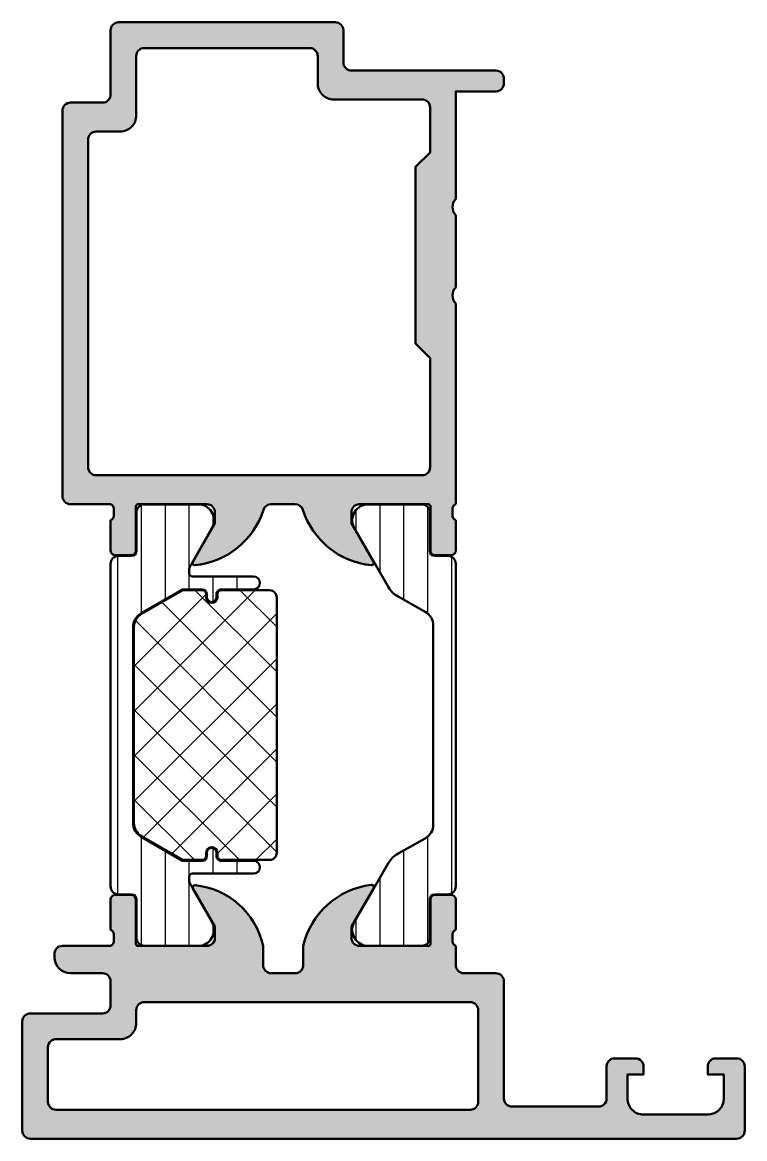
# Model space of a CAD drawing. Extents: x 0 to 45, y 0 to 69.5.
import ezdxf

# ---------------------------------------------------------------- set-up
doc = ezdxf.new("R2010")
doc.units = 0
for name, color, linetype, lineweight in [('0S-Alu contour', 7, 'Continuous', 50), ('0S-Alu hatch', 252, 'Continuous', 25), ('0S-Plastic contour', 254, 'Continuous', 50), ('0S-Plastic hatch', 253, 'Continuous', 25), ('0S-PT contour', 91, 'Continuous', 50), ('0S-PT hatch', 103, 'Continuous', 25)]:
    doc.layers.add(name, color=color, linetype=linetype, lineweight=lineweight)
pattern_1 = [(90, (0, 0), (-1.4859, 0), [])]

# ---------------------------------------------------------------- blocks, each defined once
blk = doc.blocks.new('375290__9865E9C8_375F_40E1_B4E3_807EBEF789C5_')
at = {"layer": '0S-Alu hatch'}
h = blk.add_hatch(color=256, dxfattribs=at)
edge = h.paths.add_edge_path()
edge.add_arc((2.999998642399042, 63.99999925951736), 0.5000005497479864, 90.00004933601139, 179.9999370056204)
edge.add_line((2.499998092651357, 63.99999980924764), (2.499998211860649, 39.9999990463257))
edge.add_arc((3.000003576417533, 40.0000044108826), 0.5000053645856628, 180.0006147265116, 269.9993852736579)
edge.add_line((2.999998211860642, 39.49999904632572), (5.499999999999992, 39.49999904632571))
edge.add_ellipse((5.421163553456951, 39.23247845433259), major_axis=(-0.2788950563274339, 0), ratio=1, start_angle=178.8354106259032, end_angle=253.5801235805082, ccw=False)
edge.add_line((5.700000999999995, 39.22681004633422), (5.700000999999993, 38.77321604633422))
edge.add_ellipse((5.42113290435683, 38.76755538685715), major_axis=(-0.2789255417371446, 0), ratio=1, start_angle=106.42459455535399, end_angle=181.1628700728897, ccw=False)
edge.add_line((5.499999999999993, 38.50001204633421), (5.499999999999992, 36.62000104632571))
edge.add_arc((5.799999999999997, 36.62000104632572), 0.3000000000000043, 180, 270.0000000000013)
edge.add_line((5.800000000000004, 36.32000104632572), (6.779974319042771, 36.32000104632572))
edge.add_arc((6.779974319042779, 36.62000104632573), 0.3000000000000114, 269.9999999999986, 360)
edge.add_line((7.07997431904279, 36.62000104632573), (7.079974319042783, 39.37999904632571))
edge.add_ellipse((7.19997431904278, 39.37999904632571), major_axis=(-0.1199999999999974, 0), ratio=1, start_angle=270, end_angle=360, ccw=False)
edge.add_line((7.19997431904278, 39.49999904632571), (11.5, 39.49999904632571))
edge.add_ellipse((11.5, 38.99999904632572), major_axis=(-0.4999999999999929, 0), ratio=1, start_angle=180, end_angle=270, ccw=False)
edge.add_line((11.99999999999999, 38.99999904632572), (11.99999999999999, 38.29999904632572))
edge.add_line((11.99999999999999, 38.29999904632572), (10.61850454237763, 35.90717872329814))
edge.add_arc((10.73811978464829, 35.838118830974), 0.1381197846482872, 150.0000000000039, 275.6225775507957)
edge.add_arc((10.26177675882616, 40.67660790817332), 4.999999999999815, 275.6225775507941, 342.2515836439306)
edge.add_ellipse((15.49999999999995, 38.99999904632556), major_axis=(-0.5000000000001577, 0), ratio=1, start_angle=269.9999999999977, end_angle=342.2515836439278, ccw=False)
edge.add_line((15.49999999999997, 39.49999904632572), (17, 39.49999904632571))
edge.add_ellipse((17.00000000000003, 38.99999904632547), major_axis=(-0.5000000000002416, 0), ratio=1, start_angle=197.7484163560735, end_angle=270.00000000000364, ccw=False)
edge.add_arc((22.23822324117382, 40.67660790817325), 4.999999999999735, 197.7484163560695, 264.3774224492059)
edge.add_arc((21.7618802153517, 35.83811883097402), 0.1381197846483025, 264.3774224492049, 389.9999999999982)
edge.add_line((21.88149545762237, 35.90717872329817), (20.49999999999998, 38.29999904632572))
edge.add_line((20.49999999999998, 38.29999904632572), (20.5, 38.99999904632571))
edge.add_ellipse((21.00000000000001, 38.99999904632571), major_axis=(-0.5000000000000142, 0), ratio=1, start_angle=269.9999999999996, end_angle=360, ccw=False)
edge.add_line((21.00000000000001, 39.49999904632573), (25.3000256809572, 39.49999904632571))
edge.add_ellipse((25.30002568095719, 39.3799990463257), major_axis=(-0.1200000000000116, 0), ratio=1, start_angle=180, end_angle=269.9999999999966, ccw=False)
edge.add_line((25.42002568095721, 39.37999904632571), (25.42002568095721, 36.62000104632571))
edge.add_arc((25.72002568095721, 36.62000104632571), 0.3000000000000007, 180, 270)
edge.add_line((25.72002568095721, 36.32000104632572), (26.7, 36.32000104632572))
edge.add_arc((26.69999999999999, 36.62000104632572), 0.3000000000000043, 270.0000000000007, 360)
edge.add_line((27, 36.62000104632572), (26.99999999999999, 38.50001204633422))
edge.add_ellipse((27.07886709564317, 38.76755538685717), major_axis=(-0.2789255417371599, 0), ratio=1, start_angle=-1.1628700728862214, end_angle=73.57540544464422, ccw=False)
edge.add_line((26.79999899999999, 38.77321604633423), (26.79999899999998, 39.22681004633423))
edge.add_ellipse((27.07883644654303, 39.23247845433261), major_axis=(-0.278895056327431, 0), ratio=1, start_angle=-73.58012358051059, end_angle=1.1645893740997053, ccw=False)
edge.add_line((27, 39.49999904632573), (27, 52.00000095367435))
edge.add_ellipse((27.52497579233244, 52.50000095367434), major_axis=(-0.7249824705019245, 0), ratio=1, start_angle=-43.604138383613986, end_angle=43.6041383836141, ccw=False)
edge.add_line((27, 53.00000095367434), (27, 57.49999904632571))
edge.add_ellipse((27.52497579233244, 57.99999904632571), major_axis=(-0.7249824705019245, 0), ratio=1, start_angle=-43.604138383613986, end_angle=43.6041383836141, ccw=False)
edge.add_line((27, 58.49999904632571), (26.99999999999999, 65.19999980926517))
edge.add_line((26.99999999999999, 65.19999980926517), (29.49999809265136, 65.19999980926517))
edge.add_arc((29.49999818949411, 65.69999780510729), 0.4999979958421302, 269.9999889025946, 360.0002296635239)
edge.add_line((29.99999618533222, 65.69999980929158), (29.99999999999998, 66.00000000000004))
edge.add_arc((29.49999482702147, 65.99999387332032), 0.5000051730160542, 0.0007020579187672, 89.99962579024893)
edge.add_line((29.49999809265138, 66.49999904632571), (20.49999809265136, 66.49999904632571))
edge.add_ellipse((20.4999968492677, 66.99999780294205), major_axis=(-0.4999987566178816, 0), ratio=1, start_angle=-0.00014248047187948032, end_angle=90.00014248162609, ccw=False)
edge.add_line((19.99999809265136, 66.99999904631564), (19.99999999999999, 68.99999904632571))
edge.add_arc((19.49999248021306, 68.99999248016994), 0.5000075198300439, 0.0007524143954034, 90.00001255991825)
edge.add_line((19.49999237060545, 69.49999999999997), (5.999997138977043, 69.50000000000001))
edge.add_arc((5.99999983292011, 68.99999825973786), 0.5000017402694144, 90.00030870206152, 179.9999064504043)
edge.add_line((5.499998092651362, 68.99999907611493), (5.49999809265136, 64.99999980926516))
edge.add_ellipse((4.999997443853493, 65.00000045806301), major_axis=(-0.500000648798288, 0), ratio=1, start_angle=90.00007434666259, end_angle=179.9999256481282, ccw=False)
edge.add_line((4.99999809265136, 64.49999980926516), (2.999998211860649, 64.49999980926516))
edge = h.paths.add_edge_path()
edge.add_arc((19.39999380105019, 65.69999589913937), 0.9999960898762043, 179.9997759661511, 270.0001147514508)
edge.add_line((19.399995803833, 64.69999980926517), (24.899995803833, 64.69999980926517))
edge.add_ellipse((24.89999621222683, 64.20000021765901), major_axis=(-0.4999995916063254, 0), ratio=1, start_angle=180.0000468020615, end_angle=270.00004679852395, ccw=False)
edge.add_line((25.39999580383299, 64.2000006260837), (25.399995803833, 61.39999675750734))
edge.add_line((25.399995803833, 61.39999675750734), (24.49999999999999, 60.50000095367434))
edge.add_line((24.49999999999999, 60.50000095367434), (24.49999999999999, 49.50000095367434))
edge.add_line((24.49999999999999, 49.50000095367434), (25.39999580383301, 48.60000514984132))
edge.add_line((25.39999580383301, 48.60000514984132), (25.39999580383301, 41.80000209808352))
edge.add_ellipse((24.89999816366692, 41.79999973824959), major_axis=(-0.4999976401716549, 0), ratio=1, start_angle=89.99972958167558, end_angle=180.0002704185669, ccw=False)
edge.add_line((24.89999580383301, 41.30000209808351), (4.599997758865356, 41.30000209808352))
edge.add_ellipse((4.599996852682671, 41.80000083427375), major_axis=(-0.4999987361910497, 0), ratio=1, start_angle=-0.00014482225907386237, end_angle=90.00010384114898, ccw=False)
edge.add_line((4.099998116493219, 41.80000209808318), (4.09999740123748, 62.1999996185303))
edge.add_ellipse((4.599998876964676, 62.19999814280217), major_axis=(-0.5000014757293756, 0), ratio=1, start_angle=270.0001281243669, end_angle=359.99983089677147, ccw=False)
edge.add_line((4.599997758865349, 62.69999961853031), (6.09999752044677, 62.70000057220461))
edge.add_arc((6.099999598095322, 63.69999849455453), 0.9999979223520762, 269.9998809592593, 360.0000644019293)
edge.add_line((7.099997520446767, 63.69999961857791), (7.09999752044677, 67.39999985694888))
edge.add_ellipse((7.599997890418421, 67.39999948697722), major_axis=(-0.5000003699717924, 0), ratio=1, start_angle=270.0000423955978, end_angle=359.99995760259446, ccw=False)
edge.add_line((7.599997520446763, 67.89999985694888), (17.89999675750731, 67.9000008106232))
edge.add_ellipse((17.89999413959964, 67.39999914639618), major_axis=(-0.5000016642338658, 0), ratio=1, start_angle=180.0000814269131, end_angle=269.9997000108774, ccw=False)
edge.add_line((18.399995803833, 67.39999985698242), (18.39999771118163, 65.69999980925238))
at = {"layer": '0S-Alu contour', "color": 7}
for points in [[(5.499998092651362, 68.99999907611493), (5.49999809265136, 64.99999980926516)], [(19.49999237060545, 69.49999999999997), (5.999997138977043, 69.50000000000001)], [(19.99999809265136, 66.99999904631564), (19.99999999999999, 68.99999904632571)], [(7.599997520446763, 67.89999985694888), (17.89999675750731, 67.9000008106232)], [(7.099997520446767, 63.69999961857791), (7.09999752044677, 67.39999985694888)], [(18.399995803833, 67.39999985698242), (18.39999771118163, 65.69999980925238)], [(29.49999809265138, 66.49999904632571), (20.49999809265136, 66.49999904632571)], [(29.99999618533222, 65.69999980929158), (29.99999999999998, 66.00000000000004)], [(19.399995803833, 64.69999980926517), (24.899995803833, 64.69999980926517)], [(27, 58.49999904632571), (26.99999999999999, 65.19999980926517), (29.49999809265136, 65.19999980926517)], [(2.499998092651357, 63.99999980924764), (2.499998211860649, 39.9999990463257)], [(4.99999809265136, 64.49999980926516), (2.999998211860649, 64.49999980926516)], [(25.39999580383299, 64.2000006260837), (25.399995803833, 61.39999675750734), (24.49999999999999, 60.50000095367434), (24.49999999999999, 49.50000095367434), (25.39999580383301, 48.60000514984132), (25.39999580383301, 41.80000209808352)], [(4.599997758865349, 62.69999961853031), (6.09999752044677, 62.70000057220461)], [(4.099998116493219, 41.80000209808318), (4.09999740123748, 62.1999996185303)], [(27, 53.00000095367434), (27, 57.49999904632571)], [(27, 39.49999904632573), (27, 52.00000095367435)], [(24.89999580383301, 41.30000209808351), (4.599997758865356, 41.30000209808352)], [(2.999998211860642, 39.49999904632572), (5.499999999999992, 39.49999904632571)], [(5.700000999999995, 39.22681004633422), (5.700000999999993, 38.77321604633422)], [(7.07997431904279, 36.62000104632573), (7.079974319042783, 39.37999904632571)], [(7.19997431904278, 39.49999904632571), (11.5, 39.49999904632571)], [(11.99999999999999, 38.99999904632572), (11.99999999999999, 38.29999904632572), (10.61850454237763, 35.90717872329814)], [(15.49999999999997, 39.49999904632572), (17, 39.49999904632571)], [(21.88149545762237, 35.90717872329817), (20.49999999999998, 38.29999904632572), (20.5, 38.99999904632571)], [(21.00000000000001, 39.49999904632573), (25.3000256809572, 39.49999904632571)], [(25.42002568095721, 39.37999904632571), (25.42002568095721, 36.62000104632571)], [(26.79999899999999, 38.77321604633423), (26.79999899999998, 39.22681004633423)], [(5.499999999999993, 38.50001204633421), (5.499999999999992, 36.62000104632571)], [(27, 36.62000104632572), (26.99999999999999, 38.50001204633422)], [(5.800000000000004, 36.32000104632572), (6.779974319042771, 36.32000104632572)], [(25.72002568095721, 36.32000104632572), (26.7, 36.32000104632572)]]:
    blk.add_lwpolyline(points, dxfattribs=at)
for centre, radius, start, end in [((5.99999983292011, 68.99999825973786), 0.5000017402694144, 90.00030870206152, 179.9999064504043), ((19.49999248021306, 68.99999248016994), 0.5000075198300439, 0.0007524143954034, 90.00001255991825), ((29.49999482702147, 65.99999387332032), 0.5000051730160542, 0.0007020579187672, 89.99962579024893), ((19.39999380105019, 65.69999589913937), 0.9999960898762043, 179.9997759661511, 270.0001147514508), ((29.49999818949411, 65.69999780510729), 0.4999979958421302, 269.9999889025946, 0.0002296635238965), ((2.999998642399042, 63.99999925951736), 0.5000005497479864, 90.00004933601139, 179.9999370056204), ((6.099999598095322, 63.69999849455453), 0.9999979223520762, 269.9998809592593, 6.44019293818e-05), ((3.000003576417533, 40.0000044108826), 0.5000053645856628, 180.0006147265116, 269.9993852736579), ((10.26177675882616, 40.67660790817332), 4.999999999999815, 275.6225775507941, 342.2515836439306), ((22.23822324117382, 40.67660790817325), 4.999999999999735, 197.7484163560695, 264.3774224492059), ((5.799999999999997, 36.62000104632572), 0.3000000000000043, 180, 270.0000000000013), ((6.779974319042779, 36.62000104632573), 0.3000000000000114, 269.9999999999986, 0), ((25.72002568095721, 36.62000104632571), 0.3000000000000007, 180, 270), ((26.69999999999999, 36.62000104632572), 0.3000000000000043, 270.0000000000007, 0), ((10.73811978464829, 35.838118830974), 0.1381197846482872, 150.0000000000039, 275.6225775507957), ((21.7618802153517, 35.83811883097402), 0.1381197846483025, 264.3774224492049, 29.99999999999824)]:
    blk.add_arc(centre, radius, start, end, dxfattribs=at)
at = {"layer": '0S-Alu contour', "color": 7, "extrusion": (0, 0, -1)}
for centre, radius, start, end in [((-7.599997890418421, 67.39999948697722), 0.5000003699717924, 4.23974055416e-05, 89.99995760440221), ((-17.89999413959964, 67.39999914639618), 0.5000016642338658, 90.0002999891226, 179.9999185730869), ((-20.4999968492677, 66.99999780294205), 0.4999987566178816, 269.9998575183739, 0.0001424804719149), ((-4.999997443853493, 65.00000045806301), 0.500000648798288, 180.0000743518719, 269.9999256533374), ((-24.89999621222683, 64.20000021765901), 0.4999995916063254, 89.99995320147602, 179.9999531979385), ((-4.599998876964676, 62.19999814280217), 0.5000014757293756, 0.0001691032285124, 89.99987187563313), ((-27.52497579233244, 57.99999904632571), 0.7249824705019247, 316.3958616163859, 43.60413838361405), ((-27.52497579233244, 52.50000095367434), 0.7249824705019247, 316.3958616163859, 43.60413838361405), ((-4.599996852682671, 41.80000083427375), 0.4999987361910497, 269.999896158851, 0.0001448222591639), ((-24.89999816366692, 41.79999973824959), 0.4999976401716549, 179.9997295814331, 270.0002704183244), ((-5.421163553456951, 39.23247845433259), 0.2788950563274339, 106.4198764194918, 181.1645893740969), ((-7.19997431904278, 39.37999904632571), 0.1199999999999974, 0, 90), ((-11.5, 38.99999904632572), 0.4999999999999929, 90, 180), ((-15.49999999999995, 38.99999904632556), 0.5000000000001577, 17.7484163560722, 90.00000000000225), ((-17.00000000000003, 38.99999904632547), 0.5000000000002416, 89.99999999999633, 162.2515836439265), ((-21.00000000000001, 38.99999904632571), 0.5000000000000142, 0, 90.0000000000004), ((-25.30002568095719, 39.3799990463257), 0.1200000000000116, 90.0000000000034, 180), ((-27.07883644654303, 39.23247845433261), 0.278895056327431, 358.8354106259003, 73.58012358051066), ((-5.42113290435683, 38.76755538685715), 0.2789255417371446, 178.8371299271103, 253.575405444646), ((-27.07886709564317, 38.76755538685717), 0.2789255417371599, 286.4245945553559, 1.162870072886224)]:
    blk.add_arc(centre, radius, start, end, dxfattribs=at)
blk = doc.blocks.new('284281__68B851EF_DFC4_4CEC_85BB_67286F05A5BB___E391FD86_0FC5_4F22_BC50_0DE0646A52B3_')
at = {"layer": '0S-Plastic hatch'}
h = blk.add_hatch(dxfattribs=at)
h.set_pattern_fill('ANSI31', color=256, scale=0.4680000000000001, angle=45, style=0)
h.set_pattern_definition(pattern_1)
edge = h.paths.add_edge_path()
edge.add_line((5.49999999999283, 35.79000204641837), (5.500000000000007, 15.70999604632568))
edge.add_arc((5.999997321090809, 15.70999336741649), 0.4999973210979808, 179.999693017615, 270.0003069820262)
edge.add_line((6.000000000000007, 15.20999604632568), (6.810331333333337, 15.20999604632568))
edge.add_ellipse((6.810331333333333, 14.90999604632567), major_axis=(-0.3000000000000078, 0), ratio=1, start_angle=180, end_angle=269.9999999999993, ccw=False)
edge.add_line((7.110331333333341, 14.90999604632568), (7.109999382936315, 12.50999766338937))
edge.add_arc((7.609995360374931, 12.50999502376429), 0.4999959774455815, 179.9996975182267, 270.0003024811859)
edge.add_line((7.609998000000004, 12.00999904632568), (11.08653949809948, 12.00999904632568))
edge.add_arc((10.94422884910813, 12.99981712104853), 0.9999960709244788, 278.1816080518999, 392.7270160998404)
edge.add_line((11.78548149809948, 13.54045204632568), (10.46698708489962, 15.83525220256237))
edge.add_ellipse((10.89999999999993, 16.08525183327471), major_axis=(-0.4999999999999755, 0), ratio=1, start_angle=0, end_angle=29.999951136263974, ccw=False)
edge.add_line((10.39999999999995, 16.08525183327471), (10.39999999999995, 16.29999904632568))
edge.add_ellipse((10.59999999999996, 16.29999904632568), major_axis=(-0.2000000000000011, 0), ratio=1, start_angle=269.99999999999955, end_angle=360, ccw=False)
edge.add_line((10.59999999999996, 16.49999904632568), (14.39999999999998, 16.49999904632568))
edge.add_arc((14.39999999999998, 16.89999904632569), 0.4000000000000057, 270, 450)
edge.add_line((14.39999999999998, 17.29999904632569), (12.39999999999995, 17.29999904632569))
edge.add_ellipse((12.39999999999994, 17.59999904632569), major_axis=(-0.3000000000000007, 0), ratio=1, start_angle=0, end_angle=90.00000000000199, ccw=False)
edge.add_line((12.09999999999994, 17.5999990463257), (12.09999999999994, 17.79999904632561))
edge.add_arc((11.79999999999995, 17.79999904632558), 0.2999999999999971, 0, 180)
edge.add_line((11.49999999999995, 17.79999904632558), (11.49999999999998, 17.5999990463257))
edge.add_ellipse((11.19999999999999, 17.59999904632566), major_axis=(-0.2999999999999847, 0), ratio=1, start_angle=90.00000000000028, end_angle=180, ccw=False)
edge.add_line((11.19999999999999, 17.29999904632568), (10.03589838489993, 17.29999904632568))
edge.add_ellipse((10.03589838489995, 17.49999904595788), major_axis=(-0.199999999632201, 0), ratio=1, start_angle=60.000005345589614, end_angle=89.99999999999437, ccw=False)
edge.add_line((9.93589840124357, 17.3267939561897), (7.400000353956436, 18.79089506096882))
edge.add_ellipse((7.90000054631561, 19.65692098452558), major_axis=(-1.000000546315624, 0), ratio=1, start_angle=0, end_angle=60.000005345591774, ccw=False)
edge.add_line((6.899999999999984, 19.65692098452558), (6.899999999999984, 31.84307710822566))
edge.add_ellipse((7.900000546315622, 31.84307710822565), major_axis=(-1.000000546315638, 0), ratio=1, start_angle=299.99999465440857, end_angle=360, ccw=False)
edge.add_line((7.400000353956436, 32.70910303178241), (9.935898401243549, 34.17320413656153))
edge.add_ellipse((10.03589838489995, 33.99999904679334), major_axis=(-0.1999999996322117, 0), ratio=1, start_angle=270.00000000000205, end_angle=299.99999465441346, ccw=False)
edge.add_line((10.03589838489994, 34.19999904642555), (11.19999999999999, 34.19999904642555))
edge.add_ellipse((11.19999999999999, 33.89999904642557), major_axis=(-0.2999999999999829, 0), ratio=1, start_angle=180, end_angle=270, ccw=False)
edge.add_line((11.49999999999998, 33.89999904642557), (11.49999999999994, 33.69999904642569))
edge.add_arc((11.79999999999994, 33.69999904642566), 0.3000000000000043, 180, 360)
edge.add_line((12.09999999999994, 33.69999904642566), (12.09999999999994, 33.89999904642554))
edge.add_ellipse((12.39999999999994, 33.89999904642554), major_axis=(-0.3000000000000007, 0), ratio=1, start_angle=269.99999999999795, end_angle=360, ccw=False)
edge.add_line((12.39999999999995, 34.19999904642554), (14.39999999999998, 34.19999904642554))
edge.add_arc((14.39999999999998, 34.59999904642554), 0.4000000000000057, 270, 450)
edge.add_line((14.39999999999998, 34.99999904642555), (10.59999999999996, 34.99999904642555))
edge.add_ellipse((10.59999999999995, 35.19999904642555), major_axis=(-0.1999999999999957, 0), ratio=1, start_angle=0, end_angle=90.00000000000313, ccw=False)
edge.add_line((10.39999999999995, 35.19999904642555), (10.39999999999995, 35.41474625947652))
edge.add_ellipse((10.89999999999993, 35.41474625947654), major_axis=(-0.4999999999999805, 0), ratio=1, start_angle=330.00004886373773, end_angle=360, ccw=False)
edge.add_line((10.46698708489961, 35.66474589018887), (11.78548149809948, 37.95954604642555))
edge.add_arc((10.94422884910813, 38.5001809717027), 0.9999960709244813, 327.2729839001594, 441.8183919481002)
edge.add_line((11.08653949809948, 39.48999904642556), (7.609997999999727, 39.48999915201142))
edge.add_arc((7.609995360374647, 38.9900031745728), 0.4999959774455762, 89.9996975188133, 180.0003024817733)
edge.add_line((7.109999382936038, 38.9900005349426), (7.110331333333064, 36.59000215201141))
edge.add_ellipse((6.810331333333056, 36.59000215201142), major_axis=(-0.3000000000000078, 0), ratio=1, start_angle=90.00000000000068, end_angle=180, ccw=False)
edge.add_line((6.81033133333306, 36.29000215201141), (6.000000000000007, 36.29000204642555))
edge.add_arc((5.999997321090809, 35.79000472532757), 0.4999973211051555, 89.99969301797381, 180.0003069823849)
at = {"layer": '0S-Plastic contour', "color": 7}
for points in [[(7.109999382936038, 38.9900005349426), (7.110331333333064, 36.59000215201141)], [(11.08653949809948, 39.48999904642556), (7.609997999999727, 39.48999915201142)], [(10.46698708489961, 35.66474589018887), (11.78548149809948, 37.95954604642555)], [(6.81033133333306, 36.29000215201141), (6.000000000000007, 36.29000204642555)], [(5.49999999999283, 35.79000204641837), (5.500000000000007, 15.70999604632568)], [(10.39999999999995, 35.19999904642555), (10.39999999999995, 35.41474625947652)], [(14.39999999999998, 34.99999904642555), (10.59999999999996, 34.99999904642555)], [(7.400000353956436, 32.70910303178241), (9.935898401243549, 34.17320413656153)], [(10.03589838489994, 34.19999904642555), (11.19999999999999, 34.19999904642555)], [(12.39999999999995, 34.19999904642554), (14.39999999999998, 34.19999904642554)], [(11.49999999999998, 33.89999904642557), (11.49999999999994, 33.69999904642569)], [(12.09999999999994, 33.69999904642566), (12.09999999999994, 33.89999904642554)], [(6.899999999999984, 19.65692098452558), (6.899999999999984, 31.84307710822566)], [(9.93589840124357, 17.3267939561897), (7.400000353956436, 18.79089506096882)], [(11.49999999999995, 17.79999904632558), (11.49999999999998, 17.5999990463257)], [(12.09999999999994, 17.5999990463257), (12.09999999999994, 17.79999904632561)], [(11.19999999999999, 17.29999904632568), (10.03589838489993, 17.29999904632568)], [(14.39999999999998, 17.29999904632569), (12.39999999999995, 17.29999904632569)], [(10.39999999999995, 16.08525183327471), (10.39999999999995, 16.29999904632568)], [(10.59999999999996, 16.49999904632568), (14.39999999999998, 16.49999904632568)], [(11.78548149809948, 13.54045204632568), (10.46698708489962, 15.83525220256237)], [(6.000000000000007, 15.20999604632568), (6.810331333333337, 15.20999604632568)], [(7.110331333333341, 14.90999604632568), (7.109999382936315, 12.50999766338937)], [(7.609998000000004, 12.00999904632568), (11.08653949809948, 12.00999904632568)]]:
    blk.add_lwpolyline(points, dxfattribs=at)
for centre, radius, start, end in [((7.609995360374647, 38.9900031745728), 0.4999959774455762, 89.9996975188133, 180.0003024817733), ((10.94422884910813, 38.5001809717027), 0.9999960709244813, 327.2729839001594, 81.81839194810021), ((5.999997321090809, 35.79000472532757), 0.4999973211051555, 89.99969301797381, 180.0003069823849), ((14.39999999999998, 34.59999904642554), 0.4000000000000057, 270, 90), ((11.79999999999994, 33.69999904642566), 0.3000000000000043, 180, 0), ((11.79999999999995, 17.79999904632558), 0.2999999999999971, 0, 180), ((14.39999999999998, 16.89999904632569), 0.4000000000000057, 270, 90), ((5.999997321090809, 15.70999336741649), 0.4999973210979808, 179.999693017615, 270.0003069820262), ((10.94422884910813, 12.99981712104853), 0.9999960709244788, 278.1816080518999, 32.72701609984049), ((7.609995360374931, 12.50999502376429), 0.4999959774455815, 179.9996975182267, 270.0003024811859)]:
    blk.add_arc(centre, radius, start, end, dxfattribs=at)
at = {"layer": '0S-Plastic contour', "color": 7, "extrusion": (0, 0, -1)}
for centre, radius, start, end in [((-6.810331333333056, 36.59000215201142), 0.3000000000000078, 180, 269.9999999999993), ((-10.89999999999993, 35.41474625947654), 0.4999999999999805, 0, 29.99995113626227), ((-10.59999999999995, 35.19999904642555), 0.1999999999999957, 269.9999999999969, 0), ((-10.03589838489995, 33.99999904679334), 0.1999999996322118, 60.00000534558656, 89.99999999999797), ((-11.19999999999999, 33.89999904642557), 0.2999999999999829, 90, 180), ((-12.39999999999994, 33.89999904642554), 0.3000000000000007, 0, 90.00000000000205), ((-7.900000546315622, 31.84307710822565), 1.000000546315638, 0, 60.00000534559141), ((-7.90000054631561, 19.65692098452558), 1.000000546315624, 299.9999946544082, 0), ((-11.19999999999999, 17.59999904632566), 0.2999999999999847, 180, 269.9999999999997), ((-12.39999999999994, 17.59999904632569), 0.3000000000000007, 269.999999999998, 0), ((-10.03589838489995, 17.49999904595788), 0.199999999632201, 270.0000000000056, 299.9999946544104), ((-10.59999999999996, 16.29999904632568), 0.2000000000000011, 0, 90.00000000000048), ((-10.89999999999993, 16.08525183327471), 0.4999999999999755, 330.000048863736, 0), ((-6.810331333333333, 14.90999604632567), 0.3000000000000078, 90.00000000000067, 180)]:
    blk.add_arc(centre, radius, start, end, dxfattribs=at)
blk = doc.blocks.new('284281__6BE59515_6D9F_4B12_9B88_92E4A0440363___1A1E22A1_7742_4375_B5C9_27F698181B62_')
at = {"layer": '0S-Plastic hatch'}
h = blk.add_hatch(dxfattribs=at)
h.set_pattern_fill('ANSI31', color=256, scale=0.4680000000000001, angle=45, style=0)
h.set_pattern_definition(pattern_1)
edge = h.paths.add_edge_path()
edge.add_line((25.59999999999994, 31.9365003354932), (25.59999999999994, 19.56349775716008))
edge.add_ellipse((24.59999999999998, 19.56349775716004), major_axis=(-0.9999999999999573, 0), ratio=1, start_angle=119.3063529835249, end_angle=180, ccw=False)
edge.add_line((25.08947914419963, 18.69148275304974), (23.40625005332523, 17.74665321340919))
edge.add_arc((24.11032458691663, 16.42216121602), 1.499999999999981, 117.9942546357564, 150.0000034006549)
edge.add_line((22.81128643672552, 17.17216113891867), (20.71451850190053, 13.54045204632568))
edge.add_arc((21.55577115089186, 12.99981712104853), 0.9999960709244717, 147.272983900159, 261.8183919481011)
edge.add_line((21.41346050190052, 12.00999904632568), (24.890002, 12.00999904632568))
edge.add_arc((24.89000463962508, 12.50999502376429), 0.4999959774455797, 269.9996975188137, 360.0003024817733)
edge.add_line((25.39000061706369, 12.5099976633945), (25.38966866666667, 14.90999604632568))
edge.add_ellipse((25.68966866666667, 14.90999604632567), major_axis=(-0.3000000000000078, 0), ratio=1, start_angle=270.00000000000205, end_angle=360, ccw=False)
edge.add_line((25.68966866666667, 15.20999604632567), (26.5, 15.20999604632568))
edge.add_arc((26.5000026789092, 15.70999336741649), 0.4999973210979826, 269.9996930179742, 360.0003069823849)
edge.add_line((27, 15.70999604632882), (27, 35.79000204632761))
edge.add_arc((26.5000026789092, 35.79000472523681), 0.4999973210979719, 359.9996930176151, 450.0003069820265)
edge.add_line((26.5, 36.29000204632761), (25.68966866666667, 36.29000204632761))
edge.add_ellipse((25.68966866666668, 36.59000204632763), major_axis=(-0.3000000000000184, 0), ratio=1, start_angle=0, end_angle=89.9999999999979, ccw=False)
edge.add_line((25.38966866666667, 36.59000204632763), (25.39000061706369, 38.99000042926392))
edge.add_arc((24.89000463962509, 38.99000306888901), 0.4999959774455691, 359.9996975182267, 450.0003024811875)
edge.add_line((24.890002, 39.48999904632761), (21.41346050190052, 39.4899990463276))
edge.add_arc((21.55577115089189, 38.50018097160474), 0.9999960709244756, 98.1816080519005, 212.7270160998383)
edge.add_line((20.71451850190053, 37.95954604632762), (22.81128643672553, 34.32783695373461))
edge.add_arc((24.11032458691659, 35.07783687663326), 1.499999999999934, 209.9999965993453, 242.0057453642447)
edge.add_line((23.40625005332524, 33.7533448792441), (25.08947914419963, 32.80851533960355))
edge.add_ellipse((24.59999999999985, 31.93650033549316), major_axis=(-1.000000000000086, 0), ratio=1, start_angle=180, end_angle=240.69364701647112, ccw=False)
at = {"layer": '0S-Plastic contour', "color": 7}
for points in [[(24.890002, 39.48999904632761), (21.41346050190052, 39.4899990463276)], [(25.38966866666667, 36.59000204632763), (25.39000061706369, 38.99000042926392)], [(20.71451850190053, 37.95954604632762), (22.81128643672553, 34.32783695373461)], [(26.5, 36.29000204632761), (25.68966866666667, 36.29000204632761)], [(27, 15.70999604632882), (27, 35.79000204632761)], [(23.40625005332524, 33.7533448792441), (25.08947914419963, 32.80851533960355)], [(25.59999999999994, 31.9365003354932), (25.59999999999994, 19.56349775716008)], [(25.08947914419963, 18.69148275304974), (23.40625005332523, 17.74665321340919)], [(22.81128643672552, 17.17216113891867), (20.71451850190053, 13.54045204632568)], [(25.39000061706369, 12.5099976633945), (25.38966866666667, 14.90999604632568)], [(25.68966866666667, 15.20999604632567), (26.5, 15.20999604632568)], [(21.41346050190052, 12.00999904632568), (24.890002, 12.00999904632568)]]:
    blk.add_lwpolyline(points, dxfattribs=at)
for centre, radius, start, end in [((21.55577115089189, 38.50018097160474), 0.9999960709244756, 98.1816080519005, 212.7270160998383), ((24.89000463962509, 38.99000306888901), 0.4999959774455691, 359.9996975182267, 90.0003024811875), ((26.5000026789092, 35.79000472523681), 0.4999973210979719, 359.9996930176151, 90.0003069820266), ((24.11032458691659, 35.07783687663326), 1.499999999999934, 209.9999965993453, 242.0057453642447), ((24.11032458691663, 16.42216121602), 1.499999999999981, 117.9942546357564, 150.0000034006549), ((26.5000026789092, 15.70999336741649), 0.4999973210979826, 269.9996930179742, 0.0003069823849455), ((21.55577115089186, 12.99981712104853), 0.9999960709244717, 147.272983900159, 261.8183919481011), ((24.89000463962508, 12.50999502376429), 0.4999959774455797, 269.9996975188137, 0.0003024817733149)]:
    blk.add_arc(centre, radius, start, end, dxfattribs=at)
at = {"layer": '0S-Plastic contour', "color": 7, "extrusion": (0, 0, -1)}
for centre, radius, start, end in [((-25.68966866666668, 36.59000204632763), 0.3000000000000185, 270.0000000000021, 0), ((-24.59999999999985, 31.93650033549316), 1.000000000000086, 119.3063529835289, 180), ((-24.59999999999998, 19.56349775716004), 0.9999999999999573, 180, 240.6936470164751), ((-25.68966866666667, 14.90999604632567), 0.3000000000000078, 0, 89.99999999999797)]:
    blk.add_arc(centre, radius, start, end, dxfattribs=at)
blk = doc.blocks.new('396930__C85A293F_810C_4AA5_9F03_0D993D733A30_')
at = {"layer": '0S-PT hatch'}
h = blk.add_hatch(dxfattribs=at)
h.set_pattern_fill('ANSI37', color=256, scale=0.625, angle=90, style=0)
h.set_pattern_definition([(135, (0, 0), (-1.403165018917055, -1.403165018917055), []), (225, (0, 0), (1.403165018917055, -1.403165018917055), [])])
edge = h.paths.add_edge_path()
edge.add_line((15.84999999999998, 33.69999904632565), (15.84999999999998, 17.79999904632568))
edge.add_ellipse((15.39999999999998, 17.79999904632568), major_axis=(-0.4499999999999993, 0), ratio=1, start_angle=89.99999999999818, end_angle=180, ccw=False)
edge.add_line((15.39999999999997, 17.34999904632568), (14.39999999999998, 17.34999904632569))
edge.add_line((14.39999999999998, 17.34999904632569), (12.39999999999995, 17.34999904632569))
edge.add_ellipse((12.39999999999994, 17.59999904632569), major_axis=(-0.2499999999999964, 0), ratio=1, start_angle=0, end_angle=90.00000000000358, ccw=False)
edge.add_line((12.14999999999994, 17.5999990463257), (12.14999999999994, 17.79999904632562))
edge.add_arc((11.79999999999995, 17.79999904632561), 0.3499999999999943, 0, 180)
edge.add_line((11.44999999999995, 17.79999904632561), (11.44999999999998, 17.59999904632569))
edge.add_ellipse((11.19999999999999, 17.59999904632566), major_axis=(-0.2499999999999858, 0), ratio=1, start_angle=90, end_angle=180, ccw=False)
edge.add_line((11.19999999999999, 17.34999904632568), (10.03589838489996, 17.34999904632568))
edge.add_ellipse((10.03589838489995, 17.49999904595785), major_axis=(-0.1499999996321684, 0), ratio=1, start_angle=60.00000534558501, end_angle=90.00000000000199, ccw=False)
edge.add_line((9.960898397203643, 17.37009522871138), (7.425000349916508, 18.8341963334905))
edge.add_ellipse((7.900000546315597, 19.65692098452558), major_axis=(-0.9500005463156158, 0), ratio=1, start_angle=0, end_angle=60.000005345592626, ccw=False)
edge.add_line((6.949999999999981, 19.65692098452558), (6.949999999999988, 31.84307710822565))
edge.add_ellipse((7.89999999985367, 31.84307710822566), major_axis=(-0.9499999998536816, 0), ratio=1, start_angle=300.0000000006886, end_angle=360, ccw=False)
edge.add_line((7.424999999916941, 32.66580124168845), (9.960898384758941, 34.12990285685512))
edge.add_ellipse((10.03589838489982, 33.99999904604705), major_axis=(-0.1500000002786377, 0), ratio=1, start_angle=270.0000000000007, end_angle=300.0000000006872, ccw=False)
edge.add_line((10.03589838489981, 34.14999904632568), (11.19999999999996, 34.1499990463257))
edge.add_ellipse((11.19999999999996, 33.89999904632568), major_axis=(-0.2500000000000142, 0), ratio=1, start_angle=180, end_angle=269.9999999999996, ccw=False)
edge.add_line((11.44999999999998, 33.89999904632568), (11.44999999999998, 33.6999990463256))
edge.add_arc((11.79999999999996, 33.69999904632556), 0.3499999999999801, 180, 360)
edge.add_line((12.14999999999994, 33.69999904632556), (12.15, 33.89999904632575))
edge.add_ellipse((12.39999999999997, 33.89999904632567), major_axis=(-0.2499999999999769, 0), ratio=1, start_angle=269.99999999999795, end_angle=360, ccw=False)
edge.add_line((12.39999999999998, 34.14999904632566), (14.4, 34.14999904632568))
edge.add_line((14.4, 34.14999904632568), (15.39999999999997, 34.14999904632568))
edge.add_ellipse((15.39999999999996, 33.69999904632566), major_axis=(-0.4500000000000242, 0), ratio=1, start_angle=180, end_angle=269.99999999999864, ccw=False)
at = {"layer": '0S-PT contour', "color": 7}
for points in [[(7.424999999916941, 32.66580124168845), (9.960898384758941, 34.12990285685512)], [(10.03589838489981, 34.14999904632568), (11.19999999999996, 34.1499990463257)], [(12.39999999999998, 34.14999904632566), (14.4, 34.14999904632568), (15.39999999999997, 34.14999904632568)], [(11.44999999999998, 33.89999904632568), (11.44999999999998, 33.6999990463256)], [(12.14999999999994, 33.69999904632556), (12.15, 33.89999904632575)], [(15.84999999999998, 33.69999904632565), (15.84999999999998, 17.79999904632568)], [(6.949999999999981, 19.65692098452558), (6.949999999999988, 31.84307710822565)], [(9.960898397203643, 17.37009522871138), (7.425000349916508, 18.8341963334905)], [(11.44999999999995, 17.79999904632561), (11.44999999999998, 17.59999904632569)], [(12.14999999999994, 17.5999990463257), (12.14999999999994, 17.79999904632562)], [(11.19999999999999, 17.34999904632568), (10.03589838489996, 17.34999904632568)], [(15.39999999999997, 17.34999904632568), (14.39999999999998, 17.34999904632569), (12.39999999999995, 17.34999904632569)]]:
    blk.add_lwpolyline(points, dxfattribs=at)
at = {"layer": '0S-PT contour', "color": 7, "extrusion": (0, 0, -1)}
for centre, radius, start, end in [((-10.03589838489982, 33.99999904604705), 0.1500000002786377, 59.99999999931284, 89.99999999999935), ((-11.19999999999996, 33.89999904632568), 0.2500000000000142, 90.0000000000004, 180), ((-12.39999999999997, 33.89999904632567), 0.2499999999999769, 0, 90.00000000000205), ((-15.39999999999996, 33.69999904632566), 0.4500000000000242, 90.00000000000136, 180), ((-7.89999999985367, 31.84307710822566), 0.9499999998536816, 0, 59.99999999931137), ((-7.900000546315597, 19.65692098452558), 0.9500005463156158, 299.9999946544074, 0), ((-11.19999999999999, 17.59999904632566), 0.2499999999999858, 180, 270), ((-12.39999999999994, 17.59999904632569), 0.2499999999999964, 269.9999999999964, 0), ((-15.39999999999998, 17.79999904632568), 0.4499999999999993, 180, 270.0000000000018), ((-10.03589838489995, 17.49999904595785), 0.1499999996321684, 269.999999999998, 299.999994654415)]:
    blk.add_arc(centre, radius, start, end, dxfattribs=at)
at = {"layer": '0S-PT contour', "color": 7}
for centre, radius, start, end in [((11.79999999999996, 33.69999904632556), 0.3499999999999801, 180, 0), ((11.79999999999995, 17.79999904632561), 0.3499999999999943, 0, 180)]:
    blk.add_arc(centre, radius, start, end, dxfattribs=at)
blk = doc.blocks.new('183160__B20B2103_E22F_486E_8639_D09EA81DEAAF_')
at = {"layer": '0S-Alu hatch'}
h = blk.add_hatch(color=256, dxfattribs=at)
edge = h.paths.add_edge_path()
edge.add_line((2, 11.49999904632568), (2, 11.29999828338623))
edge.add_arc((3.000007642820712, 11.30000592620694), 1.000007642849918, 180.0004378968327, 269.9995621019764)
edge.add_line((2.999999999999999, 10.29999828338623), (5, 10.29999828338623))
edge.add_ellipse((5.00000359826359, 9.800001881655774), major_axis=(-0.499996401743404, 0), ratio=1, start_angle=179.9996969488381, end_angle=270.00041233360196, ccw=False)
edge.add_line((5.499999999999999, 9.799999237054516), (5.5, 8.299999237060545))
edge.add_ellipse((5.00000359825244, 8.299995638808108), major_axis=(-0.4999964017605067, 0), ratio=1, start_angle=89.9995876676773, end_angle=180.0004123328972, ccw=False)
edge.add_line((5.000000000000014, 7.799999237060548), (0.5000000000000071, 7.799999237060546))
edge.add_arc((0.5000046135933048, 7.299994623467238), 0.5000046136145934, 90.0005286739705, 179.9994713258749)
edge.add_line((-3.6e-15, 7.299999237061885), (7.1e-15, 0.499999046325697))
edge.add_arc((0.5000061683725932, 0.5000052146982661), 0.5000061684106344, 180.0007068348652, 269.9992931652855)
edge.add_line((0.4999999999999786, -9.5367432e-07), (44.5, 0))
edge.add_arc((44.5000132013104, 0.4999867986895996), 0.4999867988638788, 269.9984872013183, 360.0015127987268)
edge.add_line((45, 0.5000000000003954), (45, 4.499999523162842))
edge.add_arc((44.49999562562337, 4.499995148786214), 0.5000043743957617, 0.000501262570341, 89.99949873774764)
edge.add_line((44.5, 4.99999952316284), (43.19998168945312, 4.999999523162841))
edge.add_arc((43.19999178556676, 4.500004685913549), 0.4999948373512248, 90.00115694134725, 180.0005916140068)
edge.add_line((42.69999694824218, 4.499999523160697), (42.69999694824218, 3.999999523162841))
edge.add_line((42.69999694824218, 3.999999523162841), (43.69999694824218, 3.999999523162841))
edge.add_line((43.69999694824218, 3.999999523162841), (43.69999694824218, 2.499999999999998))
edge.add_ellipse((42.69996396727909, 2.500032861868417), major_axis=(-1.000032981503024, 0), ratio=1, start_angle=90.00167104882252, end_angle=179.998117215582, ccw=False)
edge.add_line((42.69999313354492, 1.49999988079071), (38.69999694824219, 1.499999999999999))
edge.add_ellipse((38.69999118920079, 2.499994240958598), major_axis=(-0.999994240975182, 0), ratio=1, start_angle=-0.00032997108849031065, end_angle=90.0003299706666, ccw=False)
edge.add_line((37.69999694824219, 2.500000000007365), (37.69999694824219, 3.999999523162841))
edge.add_line((37.69999694824219, 3.999999523162841), (38.69999694824219, 3.999999523162841))
edge.add_line((38.69999694824219, 3.999999523162841), (38.69999694824219, 4.499999523162841))
edge.add_arc((38.19996847618721, 4.499971051107868), 0.500028472865585, 0.0032624714236434, 89.9967375286142)
edge.add_line((38.19999694824219, 4.999999523162841), (36.89997863769531, 4.999999523162841))
edge.add_arc((36.90002063718126, 4.499957523676897), 0.500042001249753, 90.00481238232614, 179.9951876176889)
edge.add_line((36.39997863769532, 4.49999952316271), (36.39999389648437, 2.499999999999999))
edge.add_ellipse((35.89997888750199, 2.500015008982379), major_axis=(-0.5000150092076432, 0), ratio=1, start_angle=90.0017198510634, end_angle=179.9982801493309, ccw=False)
edge.add_line((35.89999389648438, 2), (30.49999809265136, 2))
edge.add_ellipse((30.49999579924424, 2.499995799249521), major_axis=(-0.4999957992547816, 0), ratio=1, start_angle=-0.00037209155971140717, end_angle=90.00026280730538, ccw=False)
edge.add_line((30, 2.499999046325112), (30, 9.79999828338623))
edge.add_arc((29.49999678043974, 9.799995063825971), 0.5000032195706248, 0.0003689319820277, 89.99963106794611)
edge.add_line((29.5, 10.29999828338623), (27.5, 10.29999828338623))
edge.add_ellipse((27.49999608841086, 10.79999437179709), major_axis=(-0.499996088426161, 0), ratio=1, start_angle=-0.0004482384823063512, end_angle=90.0004482386044, ccw=False)
edge.add_line((27, 10.79999828338516), (27, 11.99999904632568))
edge.add_ellipse((27.07883644654306, 12.26751963831881), major_axis=(-0.2788950563274477, 0), ratio=1, start_angle=-1.1645893740982274, end_angle=73.58012358050638, ccw=False)
edge.add_line((26.79999899999999, 12.27318804631718), (26.799999, 12.72678204631717))
edge.add_ellipse((27.07886709564318, 12.73244270579423), major_axis=(-0.2789255417371576, 0), ratio=1, start_angle=-73.57540544464399, end_angle=1.1628700728862214, ccw=False)
edge.add_line((27, 12.99998604631718), (27, 14.87999704632568))
edge.add_arc((26.7, 14.87999704632568), 0.2999999999999971, 0, 90)
edge.add_line((26.7, 15.17999704632568), (25.72002568095721, 15.17999704632568))
edge.add_arc((25.72002568095721, 14.87999704632568), 0.2999999999999989, 89.99999999999935, 180)
edge.add_line((25.42002568095721, 14.87999704632568), (25.42002568095721, 12.11999904632568))
edge.add_ellipse((25.30003331035174, 12.11999904632569), major_axis=(-0.1199923706054697, 0), ratio=1, start_angle=89.99999999999488, end_angle=180, ccw=False)
edge.add_line((25.30003331035173, 12.00000667572022), (21.00000762939453, 12.00000667572021))
edge.add_ellipse((20.99999155458894, 12.49999060072754), major_axis=(-0.499983925265741, 0), ratio=1, start_angle=-0.0009678253932747793, end_angle=90.00184209625672, ccw=False)
edge.add_line((20.50000762939453, 12.49999904632586), (20.50000762939454, 13.20000362396241))
edge.add_line((20.50000762939454, 13.20000362396241), (21.88825225830079, 15.60452175140381))
edge.add_arc((21.76440470219389, 15.66242964066971), 0.1367170098886141, 334.9404348416256, 464.9290915538761)
edge.add_arc((22.32556002276671, 10.87576310715177), 4.954790711066237, 96.91309183425044, 166.8853626512141)
edge.add_line((17.49999999999999, 12.00000572204589), (17.50000000000001, 10.79999828338623))
edge.add_ellipse((16.99999741608176, 10.80000086730447), major_axis=(-0.5000025839249223, 0), ratio=1, start_angle=90.0002960936896, end_angle=179.9997039054404, ccw=False)
edge.add_line((17, 10.29999828338623), (15.5, 10.29999923706054))
edge.add_ellipse((15.49999719409842, 10.7999945238166), major_axis=(-0.4999952867639287, 0), ratio=1, start_angle=-0.0004308174305265311, end_angle=90.00032153566752, ccw=False)
edge.add_line((15.00000190734863, 10.79999828337986), (15.00000000000001, 12.00000572204588))
edge.add_arc((10.30407335340651, 10.99099281417238), 4.803106715287735, 12.1267507002682, 84.53867046853705)
edge.add_arc((10.74835532633441, 15.63790940841483), 0.1349999999999967, 84.53867046853335, 209.9999185203815)
edge.add_line((10.63144180083272, 15.57040957467604), (11.99999237060547, 13.20000267028808))
edge.add_line((11.99999237060547, 13.20000267028808), (11.99999237060547, 12.49999809265137))
edge.add_ellipse((11.50000844541105, 12.49998964705323), major_axis=(-0.499983925265746, 0), ratio=1, start_angle=89.9981579037451, end_angle=180.0009678253934, ccw=False)
edge.add_line((11.49999237060547, 12.00000572204589), (7.19997416735854, 11.99999919800993))
edge.add_ellipse((7.199974167358547, 12.11999904632569), major_axis=(-0.1199998483157642, 0), ratio=1, start_angle=0, end_angle=89.9999999999967, ccw=False)
edge.add_line((7.079974319042783, 12.11999904632569), (7.07997431904279, 14.87999704632568))
edge.add_arc((6.779974319042786, 14.87999704632568), 0.3000000000000043, 0, 90)
edge.add_line((6.779974319042786, 15.17999704632569), (5.800000000000011, 15.17999704632569))
edge.add_arc((5.800000000000011, 14.87999704632567), 0.3000000000000149, 90, 180)
edge.add_line((5.499999999999996, 14.87999704632567), (5.5, 12.99998604631718))
edge.add_ellipse((5.421132904356825, 12.73244270579422), major_axis=(-0.2789255417371665, 0), ratio=1, start_angle=178.8371299271133, end_angle=253.5754054446448, ccw=False)
edge.add_line((5.700001000000009, 12.72678204631716), (5.700001000000014, 12.27318804631717))
edge.add_ellipse((5.421163553456965, 12.2675196383188), major_axis=(-0.278895056327436, 0), ratio=1, start_angle=106.4198764194916, end_angle=181.1645893740969, ccw=False)
edge.add_line((5.500000000000007, 11.99999904632568), (2.5, 11.99999904632568))
edge.add_arc((2.500006168372586, 11.4999928779531), 0.5000061684106344, 90.00070683471122, 179.9992931651347)
edge = h.paths.add_edge_path()
edge.add_arc((6.100003773154035, 7.199997848091706), 0.9999985156648309, 269.9999149537041, 360.0000577229284)
edge.add_line((7.100002288818359, 7.199998855545366), (7.100002288818359, 7.999999046325683))
edge.add_ellipse((7.600001403337316, 7.999999931806725), major_axis=(-0.4999991145197419, 0), ratio=1, start_angle=-90.0001014688329, end_angle=0.00010146624748585964, ccw=False)
edge.add_line((7.600002288818359, 8.499999046325684), (27.89999771118164, 8.5))
edge.add_ellipse((27.89999504922561, 7.999997338048132), major_axis=(-0.5000026619589534, 0), ratio=1, start_angle=180.0001957544907, end_angle=269.9996949639327, ccw=False)
edge.add_line((28.39999771118165, 7.99999904633742), (28.39999771118164, 2.299998998641966))
edge.add_ellipse((27.89999744018285, 2.299999269640765), major_axis=(-0.5000002709988716, 0), ratio=1, start_angle=90.00003105415738, end_angle=179.9999689338999, ccw=False)
edge.add_line((27.89999771118164, 1.799998998641967), (2.100002288818359, 1.799998998641967))
edge.add_ellipse((2.100002559817156, 2.299999269640765), major_axis=(-0.5000002709988703, 0), ratio=1, start_angle=-3.104262742681385e-05, end_angle=89.99996894584228, ccw=False)
edge.add_line((1.600002288818359, 2.299999540538941), (1.600002288818359, 5.699998855590829))
edge.add_ellipse((2.100001981565014, 5.699999639680799), major_axis=(-0.499999692747273, 0), ratio=1, start_angle=-90.00003520866142, end_angle=8.984928240352019e-05, ccw=False)
edge.add_line((2.100002288818359, 6.199999332427978), (6.100002288818359, 6.199999332427977))
at = {"layer": '0S-Alu contour', "color": 7}
for points in [[(10.63144180083272, 15.57040957467604), (11.99999237060547, 13.20000267028808), (11.99999237060547, 12.49999809265137)], [(20.50000762939453, 12.49999904632586), (20.50000762939454, 13.20000362396241), (21.88825225830079, 15.60452175140381)], [(5.499999999999996, 14.87999704632567), (5.5, 12.99998604631718)], [(6.779974319042786, 15.17999704632569), (5.800000000000011, 15.17999704632569)], [(7.079974319042783, 12.11999904632569), (7.07997431904279, 14.87999704632568)], [(25.42002568095721, 14.87999704632568), (25.42002568095721, 12.11999904632568)], [(26.7, 15.17999704632568), (25.72002568095721, 15.17999704632568)], [(27, 12.99998604631718), (27, 14.87999704632568)], [(5.700001000000009, 12.72678204631716), (5.700001000000014, 12.27318804631717)], [(26.79999899999999, 12.27318804631718), (26.799999, 12.72678204631717)], [(5.500000000000007, 11.99999904632568), (2.5, 11.99999904632568)], [(11.49999237060547, 12.00000572204589), (7.19997416735854, 11.99999919800993)], [(15.00000190734863, 10.79999828337986), (15.00000000000001, 12.00000572204588)], [(17.49999999999999, 12.00000572204589), (17.50000000000001, 10.79999828338623)], [(25.30003331035173, 12.00000667572022), (21.00000762939453, 12.00000667572021)], [(27, 10.79999828338516), (27, 11.99999904632568)], [(2, 11.49999904632568), (2, 11.29999828338623)], [(2.999999999999999, 10.29999828338623), (5, 10.29999828338623)], [(5.499999999999999, 9.799999237054516), (5.5, 8.299999237060545)], [(17, 10.29999828338623), (15.5, 10.29999923706054)], [(29.5, 10.29999828338623), (27.5, 10.29999828338623)], [(30, 2.499999046325112), (30, 9.79999828338623)], [(7.600002288818359, 8.499999046325684), (27.89999771118164, 8.5)], [(5.000000000000014, 7.799999237060548), (0.5000000000000071, 7.799999237060546)], [(7.100002288818359, 7.199998855545366), (7.100002288818359, 7.999999046325683)], [(28.39999771118165, 7.99999904633742), (28.39999771118164, 2.299998998641966)], [(-3.6e-15, 7.299999237061885), (7.1e-15, 0.499999046325697)], [(1.600002288818359, 2.299999540538941), (1.600002288818359, 5.699998855590829)], [(2.100002288818359, 6.199999332427978), (6.100002288818359, 6.199999332427977)], [(38.19999694824219, 4.999999523162841), (36.89997863769531, 4.999999523162841)], [(44.5, 4.99999952316284), (43.19998168945312, 4.999999523162841)], [(36.39997863769532, 4.49999952316271), (36.39999389648437, 2.499999999999999)], [(37.69999694824219, 2.500000000007365), (37.69999694824219, 3.999999523162841), (38.69999694824219, 3.999999523162841), (38.69999694824219, 4.499999523162841)], [(42.69999694824218, 4.499999523160697), (42.69999694824218, 3.999999523162841), (43.69999694824218, 3.999999523162841), (43.69999694824218, 2.499999999999998)], [(45, 0.5000000000003954), (45, 4.499999523162842)], [(27.89999771118164, 1.799998998641967), (2.100002288818359, 1.799998998641967)], [(35.89999389648438, 2), (30.49999809265136, 2)], [(42.69999313354492, 1.49999988079071), (38.69999694824219, 1.499999999999999)], [(0.4999999999999786, -9.5367432e-07), (44.5, 0)]]:
    blk.add_lwpolyline(points, dxfattribs=at)
for centre, radius, start, end in [((10.74835532633441, 15.63790940841483), 0.1349999999999967, 84.53867046853335, 209.9999185203815), ((10.30407335340651, 10.99099281417238), 4.803106715287735, 12.1267507002682, 84.53867046853705), ((22.32556002276671, 10.87576310715177), 4.954790711066237, 96.91309183425044, 166.8853626512141), ((21.76440470219389, 15.66242964066971), 0.1367170098886141, 334.9404348416256, 104.9290915538762), ((5.800000000000011, 14.87999704632567), 0.3000000000000149, 90, 180), ((6.779974319042786, 14.87999704632568), 0.3000000000000043, 0, 90), ((25.72002568095721, 14.87999704632568), 0.2999999999999989, 89.99999999999935, 180), ((26.7, 14.87999704632568), 0.2999999999999971, 0, 90), ((2.500006168372586, 11.4999928779531), 0.5000061684106344, 90.00070683471122, 179.9992931651347), ((3.000007642820712, 11.30000592620694), 1.000007642849918, 180.0004378968327, 269.9995621019764), ((29.49999678043974, 9.799995063825971), 0.5000032195706248, 0.0003689319820277, 89.99963106794611), ((0.5000046135933048, 7.299994623467238), 0.5000046136145934, 90.0005286739705, 179.9994713258749), ((6.100003773154035, 7.199997848091706), 0.9999985156648309, 269.9999149537041, 5.77229284238e-05), ((36.90002063718126, 4.499957523676897), 0.500042001249753, 90.00481238232614, 179.9951876176889), ((38.19996847618721, 4.499971051107868), 0.500028472865585, 0.0032624714236434, 89.9967375286142), ((43.19999178556676, 4.500004685913549), 0.4999948373512248, 90.00115694134725, 180.0005916140068), ((44.49999562562337, 4.499995148786214), 0.5000043743957617, 0.000501262570341, 89.99949873774764), ((0.5000061683725932, 0.5000052146982661), 0.5000061684106344, 180.0007068348652, 269.9992931652855), ((44.5000132013104, 0.4999867986895996), 0.4999867988638788, 269.9984872013183, 0.0015127987267489)]:
    blk.add_arc(centre, radius, start, end, dxfattribs=at)
at = {"layer": '0S-Alu contour', "color": 7, "extrusion": (0, 0, -1)}
for centre, radius, start, end in [((-5.421132904356825, 12.73244270579422), 0.2789255417371665, 106.4245945553552, 181.1628700728868), ((-27.07886709564318, 12.73244270579423), 0.2789255417371576, 358.8371299271138, 73.57540544464406), ((-5.421163553456965, 12.2675196383188), 0.278895056327436, 178.8354106259031, 253.5801235805084), ((-7.199974167358547, 12.11999904632569), 0.1199998483157643, 270.0000000000033, 0), ((-11.50000844541105, 12.49998964705323), 0.499983925265746, 179.9990321746066, 270.0018420962549), ((-20.99999155458894, 12.49999060072754), 0.499983925265741, 269.9981579037433, 0.0009678253933699), ((-25.30003331035174, 12.11999904632569), 0.1199923706054697, 180, 270.0000000000051), ((-27.07883644654306, 12.26751963831881), 0.2788950563274477, 286.4198764194936, 1.164589374098176), ((-15.49999719409842, 10.7999945238166), 0.4999952867639287, 269.9996784643325, 0.000430817430491), ((-16.99999741608176, 10.80000086730447), 0.5000025839249223, 180.0002960945597, 269.9997039063104), ((-27.49999608841086, 10.79999437179709), 0.499996088426161, 269.9995517613956, 0.0004482384822833), ((-5.00000359826359, 9.800001881655774), 0.499996401743404, 89.99958766639806, 180.000303051162), ((-7.600001403337316, 7.999999931806725), 0.4999991145197419, 359.9998985337525, 90.0001014688329), ((-27.89999504922561, 7.999997338048132), 0.5000026619589534, 90.00030503606732, 179.9998042455093), ((-5.00000359825244, 8.299995638808108), 0.4999964017605067, 179.9995876671028, 270.0004123323227), ((-2.100001981565014, 5.699999639680799), 0.499999692747273, 359.9999101507176, 90.0000352086614), ((-2.100002559817156, 2.299999269640765), 0.5000002709988703, 270.0000310541578, 3.10426274404e-05), ((-27.89999744018285, 2.299999269640765), 0.5000002709988716, 180.0000310661001, 269.9999689458426), ((-30.49999579924424, 2.499995799249521), 0.4999957992547816, 269.9997371926946, 0.000372091559594), ((-35.89997888750199, 2.500015008982379), 0.5000150092076432, 180.0017198506692, 269.9982801489366), ((-38.69999118920079, 2.499994240958598), 0.999994240975182, 269.9996700293334, 0.0003299710884884), ((-42.69996396727909, 2.500032861868417), 1.000032981503024, 180.0018827844181, 269.9983289511775)]:
    blk.add_arc(centre, radius, start, end, dxfattribs=at)
blk = doc.blocks.new('396930__84D93F3A_026E_4BFD_9F65_E317918605FE_')
at = {"layer": '0S-Alu contour', "color": 7}
for name in ['375290__9865E9C8_375F_40E1_B4E3_807EBEF789C5_', '183160__B20B2103_E22F_486E_8639_D09EA81DEAAF_']:
    blk.add_blockref(name, (0, 0), dxfattribs=at)
at = {"layer": '0S-Plastic contour', "color": 7}
for name in ['284281__68B851EF_DFC4_4CEC_85BB_67286F05A5BB___E391FD86_0FC5_4F22_BC50_0DE0646A52B3_', '284281__6BE59515_6D9F_4B12_9B88_92E4A0440363___1A1E22A1_7742_4375_B5C9_27F698181B62_']:
    blk.add_blockref(name, (0, 0), dxfattribs=at)
at = {"layer": '0S-PT contour', "color": 7}
blk.add_blockref('396930__C85A293F_810C_4AA5_9F03_0D993D733A30_', (0, 0), dxfattribs=at)

msp = doc.modelspace()

# ---------------------------------------------------------------- block references
at = {"layer": '0S-Alu contour', "color": 7}
msp.add_blockref('396930__84D93F3A_026E_4BFD_9F65_E317918605FE_', (0, 0), dxfattribs=at)

doc.saveas('drawing.dxf')
